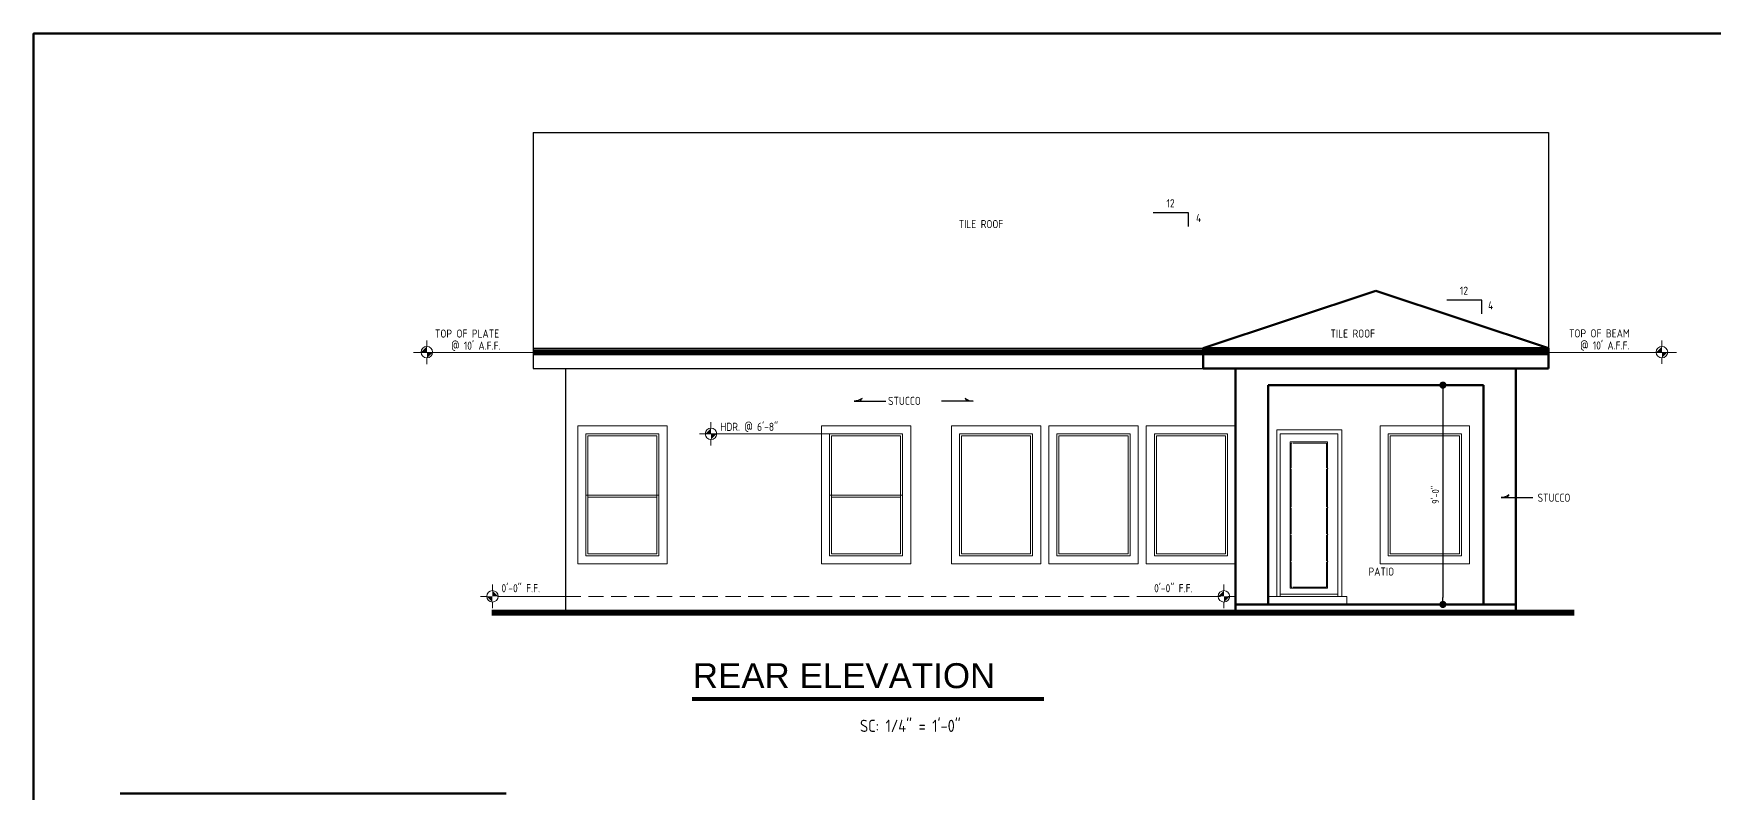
# Model space of a CAD drawing. Header units: feet. Extents: x 57903 to 63568, y -124112 to -112262.
# Drawn here: x 58342 to 59170, y -123406 to -123032 of the extents above; entities that cross this region are included whole.
import ezdxf

# ---------------------------------------------------------------- set-up
doc = ezdxf.new("R2010")
doc.units = ezdxf.units.FT
doc.header["$LTSCALE"] = 30
doc.header["$MEASUREMENT"] = 0
doc.linetypes.add('DASHED2', pattern=[0.375, 0.25, -0.125])
doc.linetypes.add('Solid', pattern=[0])
for name, color, linetype, lineweight in [('DIMS', 137, 'Continuous', 15), ('ELELEV WINDWS', 25, 'Continuous', 15), ('L1', 251, 'Continuous', 13), ('L3', 33, 'Continuous', 0), ('L4', 3, 'Continuous', 25), ('PLAN LABEL', 7, 'Continuous', 50), ('WALLS', 7, 'Continuous', 60)]:
    doc.layers.add(name, color=color, linetype=linetype, lineweight=lineweight)
doc.layers.add('Elevation Text', color=4, linetype='Continuous')
doc.layers.add('TEXT', color=7, linetype='Continuous')
doc.styles.add('ARCH', font='ARCHITXT.SHX')
doc.styles.add('SWIS72', font='swissel.ttf', dxfattribs={"height": 4.5})
doc.styles.add('TEXT1', font='ARCHITXT.shx')
doc.dimstyles.new('ARCHITECTURAL', dxfattribs={"dimtxt": 3.5, "dimasz": 3.5, "dimexe": 4, "dimexo": 2, "dimgap": 1.5, "dimtad": 1, "dimdec": 1, "dimzin": 3, "dimdsep": 46, "dimlunit": 4, "dimtxsty": 'ARCH', "dimblk": 'DOT', "dimcen": 0.0625, "dimadec": 0, "dimazin": 0, "dimtfac": 1, "dimtdec": 1, "dimtix": 1, "dimtofl": 0, "dimtmove": 1, "dimatfit": 2, "dimldrblk": 'DOTSMALL', "dimfxl": 1, "dimtolj": 1, "dimtzin": 0, "dimarcsym": 0})

# ---------------------------------------------------------------- blocks, each defined once
blk = doc.blocks.new('ARW1')
at = {"layer": 'TEXT'}
for centre, radius, start, end in [((-0.3, -8.3), 8.32, 53.0891, 88.0036), ((6.1, -0.1), 2.08, 177.0242, 228.2501)]:
    blk.add_arc(centre, radius, start, end, dxfattribs=at)
blk = doc.blocks.new('_Dot')
at = {"layer": 'DIMS', "color": 0, "lineweight": -2}
blk.add_line((-0.5, 0), (-1, 0), dxfattribs=at)
at = {"layer": 'DIMS', "color": 0, "const_width": 0.5}
blk.add_lwpolyline([(-0.25, 0, 1), (0.25, 0, 1)], format="xyb", close=True, dxfattribs=at)
blk = doc.blocks.new('*D791')
at = {"layer": 'Defpoints', "color": 0, "linetype": 'Solid', "transparency": 16777216}
for p in [(59047.05, -123205.13), (59036.15, -123313.13), (59055.19, -123313.13)]:
    blk.add_point(p, dxfattribs=at)
at = {"layer": 'DIMS', "color": 0, "linetype": 'Solid', "lineweight": -2, "transparency": 16777216}
for p, q in [((59045.05, -123205.13), (59032.15, -123205.13)), ((59036.15, -123208.63), (59036.15, -123309.63)), ((59053.19, -123313.13), (59032.15, -123313.13))]:
    blk.add_line(p, q, dxfattribs=at)
at = {"layer": 'DIMS', "color": 0, "linetype": 'Solid', "lineweight": -2, "transparency": 16777216, "xscale": 3.5, "yscale": 3.5, "zscale": 3.5}
for p, rotation in [((59036.15, -123205.13), 90), ((59036.15, -123313.13), 270)]:
    blk.add_blockref('_Dot', p, dxfattribs=dict(at, rotation=rotation))
at = {"layer": 'DIMS', "color": 0, "linetype": 'Solid', "transparency": 16777216, "insert": (59032.56, -123259.13), "char_height": 3.5, "attachment_point": 5, "rotation": 90, "style": 'ARCH'}
blk.add_mtext('\\A1;9\'-0"', dxfattribs=at)
blk = doc.blocks.new('_DotSmall')
at = {"layer": 'DIMS', "color": 0, "const_width": 0.5}
blk.add_lwpolyline([(-0.0625, 0, 1), (0.0625, 0, 1)], format="xyb", close=True, dxfattribs=at)

msp = doc.modelspace()

# ---------------------------------------------------------------- linework, layer by layer
at = {"layer": 'DIMS'}
for p, q in [((58535.82, -123186.08, -0.01), (58535.82, -123183.13, -0.01)), ((58535.82, -123186.19, -0.01), (58535.82, -123183.23, -0.01)), ((59144.02, -123186.08), (59144.02, -123183.13)), ((58529.18, -123189.12, -0.01), (58588.11, -123189.12, -0.01)), ((58535.82, -123191.74, -0.01), (58535.82, -123194.7, -0.01)), ((58535.82, -123191.85, -0.01), (58535.82, -123194.8, -0.01)), ((59151.25, -123189.01), (59088.11, -123189.01)), ((59144.02, -123191.74), (59144.02, -123194.7)), ((58675.73, -123226.3, -0.01), (58675.73, -123223.35, -0.01)), ((58734.11, -123229.13), (58670.1, -123229.13, -0.01)), ((58675.73, -123231.97, -0.01), (58675.73, -123234.92, -0.01)), ((58568.1, -123306.3, -0.01), (58568.1, -123303.35, -0.01)), ((58928.33, -123306.3), (58928.33, -123303.35)), ((58565.26, -123309.13, -0.01), (58562.31, -123309.13, -0.01)), ((58568.1, -123311.97, -0.01), (58568.1, -123314.92, -0.01)), ((58604.11, -123309.13, -0.01), (58570.53, -123309.13, -0.01)), ((58892.31, -123309.13), (58925.89, -123309.13)), ((58928.33, -123311.97), (58928.33, -123314.92)), ((58931.16, -123309.13), (58934.11, -123309.13))]:
    msp.add_line(p, q, dxfattribs=at)
for centre in [(58535.82, -123188.91, -0.01), (59144.02, -123188.91), (58675.73, -123229.13, -0.01), (58568.1, -123309.13, -0.01), (58928.33, -123309.13)]:
    msp.add_circle(centre, 2.83, dxfattribs=at)
for points in [[(58532.98, -123188.91, -0.01), (58535.82, -123186.08, -0.01), (58538.65, -123188.91, -0.01), (58535.82, -123191.74, -0.01)], [(58532.98, -123189.02, -0.01), (58535.82, -123186.19, -0.01), (58538.65, -123189.02, -0.01), (58535.82, -123191.85, -0.01)], [(59141.19, -123188.91), (59144.02, -123186.08), (59146.86, -123188.91), (59144.02, -123191.74)], [(58672.9, -123229.13, -0.01), (58675.73, -123226.3, -0.01), (58678.56, -123229.13, -0.01), (58675.73, -123231.97, -0.01)], [(58570.93, -123309.13, -0.01), (58568.1, -123306.3, -0.01), (58565.26, -123309.13, -0.01), (58568.1, -123311.97, -0.01)], [(58925.49, -123309.13), (58928.33, -123306.3), (58931.16, -123309.13), (58928.33, -123311.97)]]:
    msp.add_solid(points, dxfattribs=at)
at = {"layer": 'ELELEV WINDWS'}
for p, q in [((58614.11, -123229.13, -0.01), (58614.11, -123289.13, -0.01)), ((58614.11, -123229.13, -0.01), (58650.11, -123229.13, -0.01)), ((58650.11, -123289.13, -0.01), (58650.11, -123229.13, -0.01)), ((58734.11, -123229.13), (58734.11, -123289.13)), ((58734.11, -123229.13), (58770.11, -123229.13)), ((58770.11, -123289.13), (58770.11, -123229.13)), ((58798.11, -123229.13), (58798.11, -123289.13)), ((58798.11, -123229.13), (58834.11, -123229.13)), ((58834.11, -123289.13), (58834.11, -123229.13)), ((58846.11, -123229.13), (58846.11, -123289.13)), ((58846.11, -123229.13), (58882.11, -123229.13)), ((58882.11, -123289.13), (58882.11, -123229.13)), ((58894.11, -123229.13), (58894.11, -123289.13)), ((58894.11, -123229.13), (58930.11, -123229.13)), ((58930.11, -123289.13), (58930.11, -123229.13)), ((58614.11, -123289.13, -0.01), (58650.11, -123289.13, -0.01)), ((58734.11, -123289.13), (58770.11, -123289.13)), ((58798.11, -123289.13), (58834.11, -123289.13)), ((58846.11, -123289.13), (58882.11, -123289.13)), ((58894.11, -123289.13), (58930.11, -123289.13))]:
    msp.add_line(p, q, dxfattribs=at)
for points, elevation in [([(58610.11, -123225.13), (58654.11, -123225.13), (58654.11, -123293.13), (58610.11, -123293.13)], -0.01), ([(58730.11, -123225.13), (58774.11, -123225.13), (58774.11, -123293.13), (58730.11, -123293.13)], 0), ([(58794.11, -123225.13), (58838.11, -123225.13), (58838.11, -123293.13), (58794.11, -123293.13)], 0), ([(58842.11, -123225.13), (58886.11, -123225.13), (58886.11, -123293.13), (58842.11, -123293.13)], 0), ([(58890.11, -123225.13), (58934.11, -123225.13), (58934.11, -123293.13), (58890.11, -123293.13)], 0)]:
    msp.add_lwpolyline(points, close=True, dxfattribs=dict(at, elevation=elevation))
at = {"layer": 'Elevation Text', "color": 253}
for p, q in [((58910.83, -123120.23), (58893.5, -123120.23)), ((58910.83, -123127.05), (58910.83, -123120.23))]:
    msp.add_line(p, q, dxfattribs=at)
at = {"layer": 'Elevation Text', "color": 7}
for p, q in [((59055.37, -123163.28, 0), (59038.04, -123163.28, 0)), ((59055.37, -123170.1, 0), (59055.37, -123163.28, 0)), ((58746.26, -123213.02), (58761.9, -123213.02)), ((58804.81, -123213.02), (58789.18, -123213.02)), ((59064.86, -123260.52), (59080.5, -123260.52))]:
    msp.add_line(p, q, dxfattribs=at)
at = {"layer": 'L1', "lineweight": 50}
for q in [(58918.11, -123187.01, 0.01), (59088.11, -123187.01, 0.01)]:
    msp.add_line((59003.11, -123158.76, 0.01), q, dxfattribs=at)
at = {"layer": 'L1', "color": 250, "linetype": 'DASHED2'}
for p, q in [((58592.11, -123189.01), (58918.11, -123189.01)), ((59072.11, -123189.01), (58803.19, -123189.01)), ((58604.11, -123309.13), (58934.11, -123309.13))]:
    msp.add_line(p, q, dxfattribs=at)
at = {"layer": 'L1'}
for p, q in [((58615.11, -123230.13, -0.01), (58615.11, -123273.31, -0.01)), ((58615.11, -123230.13, -0.01), (58649.11, -123230.13, -0.01)), ((58649.11, -123273.31, -0.01), (58649.11, -123230.13, -0.01)), ((58735.11, -123230.13), (58735.11, -123273.31)), ((58735.11, -123230.13), (58769.11, -123230.13)), ((58769.11, -123273.31), (58769.11, -123230.13)), ((58799.11, -123230.13), (58799.11, -123273.31)), ((58799.11, -123230.13), (58833.11, -123230.13)), ((58833.11, -123273.31), (58833.11, -123230.13)), ((58847.11, -123230.13), (58847.11, -123273.31)), ((58847.11, -123230.13), (58881.11, -123230.13)), ((58881.11, -123273.31), (58881.11, -123230.13)), ((58895.11, -123230.13), (58895.11, -123273.31)), ((58895.11, -123230.13), (58929.11, -123230.13)), ((58929.11, -123273.31), (58929.11, -123230.13)), ((58954.41, -123227.13), (58986.41, -123227.13)), ((58954.41, -123227.13), (58954.41, -123309.13)), ((58956.04, -123229.13), (58984.41, -123229.13)), ((58956.04, -123229.13), (58956.04, -123309.13)), ((58979.38, -123233.13), (58961, -123233.13)), ((58961, -123233.13), (58961, -123305.13)), ((58961, -123233.13), (58961, -123305.13)), ((58961.5, -123233.63), (58961.83, -123233.63)), ((58961.5, -123233.63), (58961.5, -123246.08)), ((58978.88, -123233.63), (58962.33, -123233.63)), ((58978.88, -123233.63), (58978.88, -123246.08)), ((58979.38, -123233.13), (58979.38, -123305.13)), ((58984.41, -123229.13), (58984.41, -123309.13)), ((58986.41, -123227.13), (58986.41, -123309.13)), ((58986.41, -123227.13), (58986.41, -123309.13)), ((59009.26, -123229.13), (59009.26, -123289.13)), ((59009.26, -123229.13), (59045.26, -123229.13)), ((59010.26, -123230.13), (59010.26, -123273.31)), ((59010.26, -123230.13), (59044.26, -123230.13)), ((59044.26, -123273.31), (59044.26, -123230.13)), ((59045.26, -123289.13), (59045.26, -123229.13)), ((58961.5, -123246.58), (58961.5, -123265.28)), ((58978.88, -123246.58), (58978.88, -123265.28)), ((58614.11, -123259.29, -0.01), (58650.11, -123259.29, -0.01)), ((58615.11, -123260.29, -0.01), (58649.11, -123260.29, -0.01)), ((58734.11, -123259.29), (58770.11, -123259.29)), ((58735.11, -123260.29), (58769.11, -123260.29)), ((58961.5, -123265.78), (58961.5, -123278.48)), ((58978.88, -123265.78), (58978.88, -123278.48)), ((58615.11, -123269.67, -0.01), (58615.11, -123288.13, -0.01)), ((58649.11, -123288.13, -0.01), (58649.11, -123269.67, -0.01)), ((58735.11, -123269.67), (58735.11, -123288.13)), ((58769.11, -123288.13), (58769.11, -123269.67)), ((58799.11, -123269.67), (58799.11, -123288.13)), ((58833.11, -123288.13), (58833.11, -123269.67)), ((58847.11, -123269.67), (58847.11, -123288.13)), ((58881.11, -123288.13), (58881.11, -123269.67)), ((58895.11, -123269.67), (58895.11, -123288.13)), ((58929.11, -123288.13), (58929.11, -123269.67)), ((59010.26, -123269.67), (59010.26, -123288.13)), ((59044.26, -123288.13), (59044.26, -123269.67)), ((58961.5, -123278.98), (58961.5, -123291.68)), ((58978.88, -123278.98), (58978.88, -123291.68)), ((58615.11, -123288.13, -0.01), (58649.11, -123288.13, -0.01)), ((58735.11, -123288.13), (58769.11, -123288.13)), ((58799.11, -123288.13), (58833.11, -123288.13)), ((58847.11, -123288.13), (58881.11, -123288.13)), ((58895.11, -123288.13), (58929.11, -123288.13)), ((58961.5, -123292.18), (58961.5, -123304.63)), ((58978.88, -123292.18), (58978.88, -123304.63)), ((59009.26, -123289.13), (59045.26, -123289.13)), ((59010.26, -123288.13), (59044.26, -123288.13)), ((58984.41, -123308.13), (58956.04, -123308.13)), ((58979.38, -123305.13), (58961, -123305.13)), ((58961.5, -123304.63), (58961.83, -123304.63)), ((58978.88, -123304.63), (58962.33, -123304.63)), ((58988.79, -123309.13), (58950.11, -123309.13)), ((58956.04, -123309.13), (58984.41, -123309.13)), ((58988.79, -123309.13), (58988.79, -123313.13))]:
    msp.add_line(p, q, dxfattribs=at)
at = {"layer": 'L1', "elevation": 0}
msp.add_lwpolyline([(59005.26, -123225.13), (59049.26, -123225.13), (59049.26, -123293.13), (59005.26, -123293.13)], close=True, dxfattribs=at)
at = {"layer": 'L1'}
for p in [(58961, -123246.33), (58979.38, -123246.33), (58961, -123265.53), (58979.38, -123265.53), (58979.38, -123278.73), (58961, -123291.93), (58979.38, -123291.93)]:
    msp.add_point(p, dxfattribs=at)
at = {"layer": 'L3', "color": 31, "lineweight": 30}
for p, q in [((58588.11, -123080.77, 0), (58588.11, -123197.01, 0)), ((58588.11, -123080.77), (59088.11, -123080.77)), ((59088.11, -123080.77, 0.01), (59088.11, -123187.01, 0.01)), ((58588.11, -123187.01), (58918.11, -123187.01)), ((58588.11, -123197.01), (58918.11, -123197.01)), ((58604.11, -123197.01), (58604.11, -123317.13))]:
    msp.add_line(p, q, dxfattribs=at)
at = {"layer": 'L3', "color": 31, "lineweight": 30, "const_width": 3, "elevation": 0}
msp.add_lwpolyline([(58588.11, -123189.01), (58918.11, -123189.01)], dxfattribs=at)
at = {"layer": 'L4', "color": 253, "lineweight": 50}
for p, q in [((59088.11, -123187.01), (58918.11, -123187.01)), ((58918.11, -123187.01, 0.01), (58918.11, -123197.01, 0.01)), ((59088.11, -123187.01, 0.01), (59088.11, -123197.01, 0.01)), ((59088.11, -123197.01), (58918.11, -123197.01)), ((58934.11, -123197.01), (58934.11, -123317.13)), ((59072.11, -123197.01), (59072.11, -123317.13)), ((58950.11, -123205.13), (59056.11, -123205.13)), ((58950.11, -123205.13), (58950.11, -123313.13)), ((59056.11, -123205.13), (59056.11, -123313.13)), ((58934.11, -123313.13), (59072.11, -123313.13))]:
    msp.add_line(p, q, dxfattribs=at)
at = {"layer": 'L4', "color": 253, "lineweight": 50, "const_width": 3, "elevation": 0}
msp.add_lwpolyline([(59088.11, -123189.01), (58918.11, -123189.01)], dxfattribs=at)
at = {"layer": 'PLAN LABEL', "const_width": 2, "elevation": 0}
msp.add_lwpolyline([(58839.73, -123359.7), (58666.43, -123359.7)], dxfattribs=at)
at = {"layer": 'WALLS'}
msp.add_line((58384.71, -123406.15, -0.96), (58574.8, -123406.15, -1.17), dxfattribs=at)
msp.add_lwpolyline([(59975.82, -123032.05), (58342.17, -123032.05), (58342.17, -124112.05), (59975.82, -124112.05)], close=True, dxfattribs=at)
at = {"layer": 'WALLS', "ltscale": 0.5, "const_width": 3, "elevation": 0}
msp.add_lwpolyline([(59100.83, -123317.13), (58567.81, -123317.13)], dxfattribs=at)

# ---------------------------------------------------------------- block references
at = {"layer": 'Elevation Text', "color": 7, "yscale": 0.8181818183511496, "zscale": 0.8181818183511496, "rotation": 180}
for p, xscale in [((58746.26, -123213.02), -0.8181818183511496), ((58804.81, -123213.02), 0.8181818183511496), ((59064.86, -123260.52), -0.8181818183511496)]:
    msp.add_blockref('ARW1', p, dxfattribs=dict(at, xscale=xscale))

# ---------------------------------------------------------------- texts
at = {"layer": 'Elevation Text', "color": 253, "style": 'TEXT1'}
for s, p in [('12', (58900.04, -123117.6)), ('4', (58914.58, -123124.84))]:
    msp.add_text(s, height=4, dxfattribs=at).set_placement(p)
at = {"layer": 'Elevation Text', "color": 7, "style": 'TEXT1'}
for s, p in [('TILE ROOF ', (58797.71, -123127.84)), ('12', (59044.51, -123160.65, 0)), ('4', (59058.39, -123167.89, 0)), ('TOP OF PLATE ', (58539.81, -123181.74, -0.01)), ("@ 10' A.F.F.", (58547.78, -123187.72, -0.01)), ('TILE ROOF ', (58980.77, -123181.74)), ('TOP OF BEAM', (59098.27, -123181.64)), ("@ 10' A.F.F.", (59103.74, -123187.61)), ('STUCCO', (58762.91, -123214.89)), ('HDR. @ 6\'-8" ', (58680.34, -123227.66, -0.01)), ('STUCCO', (59082.8, -123262.57)), ('PATIO', (58999.52, -123298.94)), ('0\'-0" F.F.', (58572.57, -123307.13, -0.01)), ('0\'-0" F.F.', (58893.93, -123307.13))]:
    msp.add_text(s, height=4, dxfattribs=at).set_placement(p)
at = {"layer": 'PLAN LABEL', "style": 'SWIS72'}
msp.add_text('REAR ELEVATION ', height=12.2976, dxfattribs=at).set_placement((58666.81, -123354.34))
at = {"layer": 'TEXT', "style": 'TEXT1'}
msp.add_text('SC: 1/4" = 1\'-0"', height=6, dxfattribs=at).set_placement((58749.11, -123375.9))

# ---------------------------------------------------------------- dimensions: what is measured, and where the dimension line sits
at = {"layer": 'DIMS', "linetype": 'Solid'}
dim = msp.add_linear_dim(base=(59036.15, -123313.13), p1=(59047.05, -123205.13), p2=(59055.19, -123313.13), angle=90, dimstyle='ARCHITECTURAL', dxfattribs=at)
dim.commit()
dim.dimension.update_dxf_attribs({"geometry": '*D791', "text_midpoint": (59032.56, -123259.13)})

doc.saveas('drawing.dxf')
